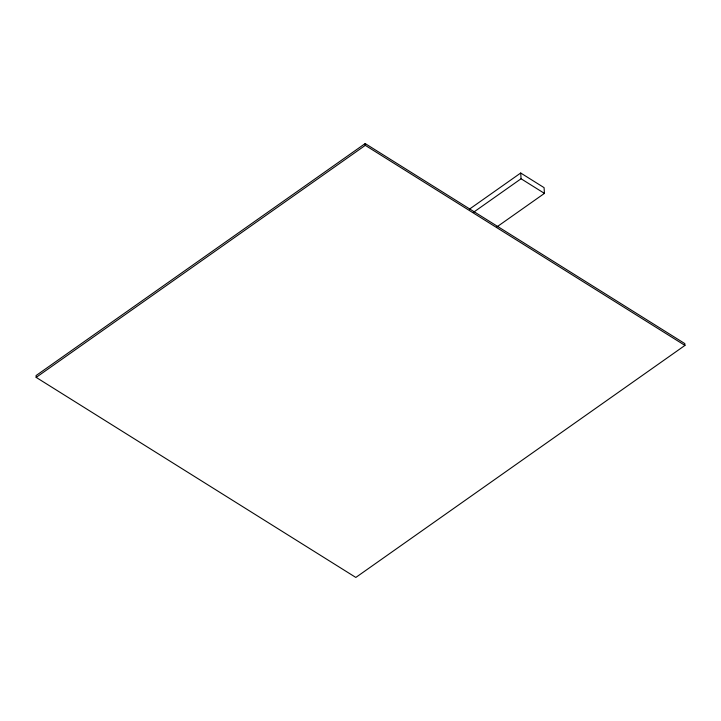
<?xml version="1.0" encoding="UTF-8"?>
<svg xmlns="http://www.w3.org/2000/svg" width="721" height="721" viewBox="0 0 721 721"><rect width="100%" height="100%" fill="white"/><g stroke="black" fill="none" stroke-linecap="round" stroke-linejoin="round"><path stroke-width="1.08" d="M365.177 143.56L36.05 375.587L36.167 377.389L355.823 577.44L684.95 345.413L684.833 343.611L365.177 143.56L365.295 145.354L684.95 345.413M36.167 377.389L365.295 145.354M469.389 209.189L520.706 173.013L544.076 187.64L544.436 193.39L496.787 226.98M473.409 212.353L521.067 178.763L520.706 173.013M521.067 178.763L544.436 193.39"/></g></svg>
